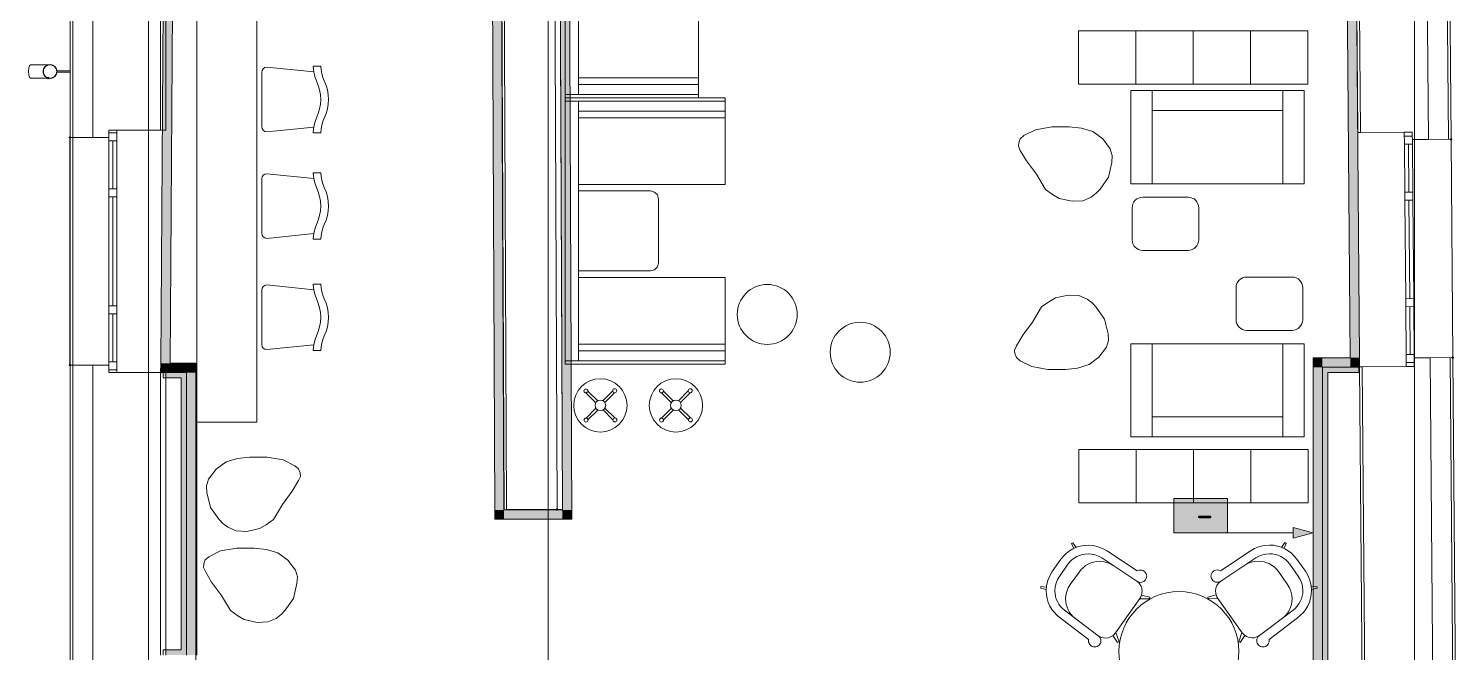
# Model space of a CAD drawing. Header units: millimetres. Extents: x 0 to 1189, y 0 to 841.
# Drawn here: x 753.2 to 860.2, y 524.3 to 571.2 of the extents above; entities that cross this region are included whole.
import ezdxf

# ---------------------------------------------------------------- set-up
doc = ezdxf.new("R2010")
doc.units = ezdxf.units.MM

msp = doc.modelspace()

# ---------------------------------------------------------------- hatches: boundary and pattern name
at = {"true_color": 0xfe847a}
h = msp.add_hatch(color=11, dxfattribs=at)
h.dxf.hatch_style = 2
h.paths.add_polyline_path([(787.651203, 652.666768), (788.351204, 652.661768), (788.863205, 535.050588), (788.163204, 535.050588)])
h = msp.add_hatch(color=11, dxfattribs=at)
h.dxf.hatch_style = 2
h.paths.add_polyline_path([(793.936213, 535.050588), (793.236212, 535.050588), (792.751211, 652.634768), (793.451212, 652.629768)])
at = {"true_color": 0xf1d696}
h = msp.add_hatch(color=41, dxfattribs=at)
h.dxf.hatch_style = 2
h.paths.add_polyline_path([(852.566303, 605.132695), (853.041303, 546.479606), (852.341302, 546.476606), (851.866301, 605.126695)])
h = msp.add_hatch(color=41, dxfattribs=at)
h.dxf.hatch_style = 2
h.paths.add_polyline_path([(763.801167, 546.061605), (763.101166, 546.061605), (763.491166, 603.161692), (764.191168, 603.161692)])
h = msp.add_hatch(color=7)
h.dxf.hatch_style = 2
h.paths.add_polyline_path([(754.666153, 567.378638), (754.729716, 567.405075), (754.756153, 567.468638), (754.729716, 567.5322), (754.666153, 567.558638), (754.653153, 567.558638), (754.58959, 567.5322), (754.563153, 567.468638), (754.58959, 567.405075), (754.653153, 567.378638)])
h = msp.add_hatch(color=7)
h.dxf.hatch_style = 2
h.paths.add_polyline_path([(756.286155, 563.101631), (756.222593, 563.075193), (756.196155, 563.011631), (756.222593, 562.948068), (756.286155, 562.921631), (756.296155, 562.921631), (756.359718, 562.948068), (756.386156, 563.011631), (756.359718, 563.075193), (756.296155, 563.101631)])
h = msp.add_hatch(color=7)
h.dxf.hatch_style = 2
h.paths.add_polyline_path([(859.907314, 562.965631), (859.843751, 562.939193), (859.817314, 562.875631), (859.843751, 562.812068), (859.907314, 562.785631), (859.917314, 562.785631), (859.980876, 562.812068), (860.007314, 562.875631), (859.980876, 562.939193), (859.917314, 562.965631)])
h = msp.add_hatch(color=7)
h.dxf.hatch_style = 2
h.paths.add_polyline_path([(756.296155, 545.831605), (756.359718, 545.858042), (756.386156, 545.921605), (756.359718, 545.985167), (756.296155, 546.011605), (756.286155, 546.011605), (756.222593, 545.985167), (756.196155, 545.921605), (756.222593, 545.858042), (756.286155, 545.831605)])
h = msp.add_hatch(color=41, dxfattribs=at)
h.dxf.hatch_style = 2
h.paths.add_polyline_path([(763.096166, 545.361604), (763.101166, 546.061605), (763.801167, 546.061605)])
h = msp.add_hatch(color=41, dxfattribs=at)
h.dxf.hatch_style = 2
h.paths.add_polyline_path([(763.801167, 546.061605), (763.796167, 545.361604), (763.096166, 545.361604)])
h = msp.add_hatch(color=41, dxfattribs=at)
h.dxf.hatch_style = 2
h.paths.add_polyline_path([(765.032169, 546.061605), (765.032169, 545.361604), (763.796167, 545.361604), (763.801167, 546.061605)])
h = msp.add_hatch(color=41, dxfattribs=at)
h.dxf.hatch_style = 2
h.paths.add_polyline_path([(765.032169, 545.361604), (765.73217, 546.061605), (765.73217, 545.361604)])
h = msp.add_hatch(color=41, dxfattribs=at)
h.dxf.hatch_style = 2
h.paths.add_polyline_path([(765.032169, 546.061605), (765.73217, 546.061605), (765.032169, 545.361604)])
h = msp.add_hatch(color=41, dxfattribs=at)
h.dxf.hatch_style = 2
h.paths.add_polyline_path([(849.556298, 546.462606), (850.256299, 546.465606), (850.256299, 545.765605)])
h = msp.add_hatch(color=41, dxfattribs=at)
h.dxf.hatch_style = 2
h.paths.add_polyline_path([(849.556298, 545.762604), (849.556298, 546.462606), (850.256299, 545.765605)])
h = msp.add_hatch(color=41, dxfattribs=at)
h.dxf.hatch_style = 2
h.paths.add_polyline_path([(852.341302, 546.476606), (852.346302, 545.776605), (850.256299, 545.765605), (850.256299, 546.465606)])
h = msp.add_hatch(color=41, dxfattribs=at)
h.dxf.hatch_style = 2
h.paths.add_polyline_path([(853.041303, 546.479606), (853.046303, 545.779605), (852.341302, 546.476606)])
h = msp.add_hatch(color=41, dxfattribs=at)
h.dxf.hatch_style = 2
h.paths.add_polyline_path([(853.046303, 545.779605), (852.346302, 545.776605), (852.341302, 546.476606)])
h = msp.add_hatch(color=7)
h.dxf.hatch_style = 2
h.paths.add_polyline_path([(860.049314, 546.386605), (860.112877, 546.413043), (860.139314, 546.476606), (860.112877, 546.540168), (860.049314, 546.566606), (860.039314, 546.566606), (859.975751, 546.540168), (859.949314, 546.476606), (859.975751, 546.413043), (860.039314, 546.386605)])
h = msp.add_hatch(color=7)
h.dxf.hatch_style = 2
h.paths.add_polyline_path([(763.096166, 545.451604), (763.032603, 545.425166), (763.006166, 545.361604), (763.032603, 545.298041), (763.096166, 545.271604), (763.159728, 545.298041), (763.186166, 545.361604), (763.159728, 545.425166)])
h = msp.add_hatch(color=7)
h.dxf.hatch_style = 2
h.paths.add_polyline_path([(763.496166, 544.961603), (763.496166, 545.071603), (763.296166, 545.071603), (763.296166, 545.361604), (765.032169, 545.361604), (765.032169, 544.961603)])
h = msp.add_hatch(color=7)
h.dxf.hatch_style = 2
h.paths.add_polyline_path([(764.632168, 544.961603), (765.024169, 544.961603), (765.032169, 524.543572), (764.632168, 524.543572)])
h = msp.add_hatch(color=41, dxfattribs=at)
h.dxf.hatch_style = 2
h.paths.add_polyline_path([(765.73217, 524.143571), (765.032169, 524.143571), (765.032169, 545.361604), (765.73217, 545.361604)])
h = msp.add_hatch(color=41, dxfattribs=at)
h.dxf.hatch_style = 2
h.paths.add_polyline_path([(849.556298, 545.762604), (850.256299, 545.765605), (850.256299, 522.216569), (849.556298, 522.217569)])
h = msp.add_hatch(color=7)
h.dxf.hatch_style = 2
h.paths.add_polyline_path([(850.256299, 522.216569), (850.256299, 545.765605), (850.6563, 545.765605), (850.6563, 522.216569)])
h = msp.add_hatch(color=7)
h.dxf.hatch_style = 2
h.paths.add_polyline_path([(850.6563, 545.765605), (853.001303, 545.765605), (853.001303, 545.365604), (850.6563, 545.365604)])
at = {"true_color": 0xffffff}
h = msp.add_hatch(color=7, dxfattribs=at)
h.dxf.hatch_style = 2
h.paths.add_polyline_path([(839.103282, 535.915589), (843.143288, 535.915589), (843.143288, 533.327585), (839.103282, 533.327585)])
at = {"true_color": 0x0077b0}
h = msp.add_hatch(color=144, dxfattribs=at)
h.paths.add_polyline_path([(840.31539, 534.51923), (840.31539, 535.32621), (840.2859, 535.482893), (840.196879, 535.613944), (840.068239, 535.700347), (839.911901, 535.729699), (839.755425, 535.700347), (839.624166, 535.613944), (839.53673, 535.482893), (839.508411, 535.32621), (839.508411, 534.51923), (839.53673, 534.362892), (839.624166, 534.234252), (839.755425, 534.145231), (839.911901, 534.115741), (840.068239, 534.145231), (840.196879, 534.234252), (840.2859, 534.362892)])
h.paths.add_polyline_path([(840.516033, 534.51923), (840.504879, 534.398575), (840.471453, 534.286549), (840.415806, 534.183515), (840.33799, 534.089834), (840.246221, 534.012534), (840.144169, 533.958024), (840.032505, 533.925735), (839.911901, 533.915099), (839.790168, 533.925735), (839.678461, 533.958024), (839.576262, 534.012534), (839.483055, 534.089834), (839.405325, 534.183515), (839.349868, 534.286549), (839.316631, 534.398575), (839.305564, 534.51923), (839.305564, 535.32621), (839.316631, 535.447942), (839.349868, 535.559649), (839.405325, 535.661848), (839.483055, 535.755055), (839.576262, 535.832871), (839.678461, 535.888518), (839.790168, 535.921944), (839.911901, 535.933098), (840.032557, 535.921987), (840.144583, 535.888863), (840.247617, 535.834034), (840.341298, 535.757811), (840.417202, 535.664173), (840.471867, 535.561027), (840.504931, 535.448373), (840.516033, 535.32621)])
h = msp.add_hatch(color=144, dxfattribs=at)
h.dxf.hatch_style = 2
h.paths.add_polyline_path([(842.73851, 535.588588), (842.507, 535.357078), (842.436444, 535.32621), (842.360308, 535.351497), (842.335021, 535.427633), (842.363133, 535.498189), (842.758354, 535.89341), (842.799144, 535.922762), (842.839934, 535.933098), (842.91607, 535.907535), (842.941357, 535.831123), (842.941357, 534.013766), (842.91607, 533.939007), (842.839934, 533.915099), (842.763797, 533.939007), (842.73851, 534.013766)])
at = {"true_color": 0xfe847a}
h = msp.add_hatch(color=11, dxfattribs=at)
h.dxf.hatch_style = 2
h.paths.add_polyline_path([(788.863205, 535.050588), (788.166204, 534.350587), (788.163204, 535.050588)])
at = {"true_color": 0xf1d696}
h = msp.add_hatch(color=41, dxfattribs=at)
h.dxf.hatch_style = 2
h.paths.add_polyline_path([(788.863205, 535.050588), (788.866205, 534.350587), (788.166204, 534.350587)])
h = msp.add_hatch(color=41, dxfattribs=at)
h.dxf.hatch_style = 2
h.paths.add_polyline_path([(788.866205, 534.350587), (788.863205, 535.050588), (793.236212, 535.050588), (793.239212, 534.350587)])
h = msp.add_hatch(color=7)
h.dxf.hatch_style = 2
h.paths.add_polyline_path([(792.926211, 535.091588), (792.899774, 535.155151), (792.836211, 535.181588), (792.772649, 535.155151), (792.746211, 535.091588), (792.746211, 535.077588), (792.772649, 535.014026), (792.836211, 534.987588), (792.899774, 535.014026), (792.926211, 535.077588)])
h = msp.add_hatch(color=41, dxfattribs=at)
h.dxf.hatch_style = 2
h.paths.add_polyline_path([(793.236212, 535.050588), (793.939213, 534.350587), (793.239212, 534.350587)])
at = {"true_color": 0xfe847a}
h = msp.add_hatch(color=11, dxfattribs=at)
h.dxf.hatch_style = 2
h.paths.add_polyline_path([(793.936213, 535.050588), (793.939213, 534.350587), (793.236212, 535.050588)])
at = {"true_color": 0x0077b0}
h = msp.add_hatch(color=144, dxfattribs=at)
h.dxf.hatch_style = 2
h.paths.add_polyline_path([(841.828931, 534.417256), (841.021951, 534.417256), (840.945815, 534.442818), (840.920528, 534.51923), (840.945815, 534.595367), (841.021951, 534.620654), (841.828931, 534.620654), (841.905067, 534.595367), (841.930354, 534.51923), (841.905067, 534.442818)])
h = msp.add_hatch(color=144, dxfattribs=at)
h.dxf.hatch_style = 2
h.paths.add_polyline_path([(849.556298, 533.327585), (848.063296, 532.927585), (848.063296, 533.727586)])
h = msp.add_hatch(color=7)
h.dxf.hatch_style = 2
h.paths.add_polyline_path([(763.496166, 524.143571), (763.496166, 524.543572), (765.032169, 524.543572), (765.032169, 524.143571)])

# ---------------------------------------------------------------- linework, layer by layer
at = {"color": 7, "lineweight": 0}
for points in [[(792.17321, 251.095154), (792.17321, 721.485873)], [(857.17331, 251.095154), (857.17331, 721.485873)], [(762.173164, 251.095154), (762.173164, 714.821863)], [(765.80517, 524.143571), (765.80517, 653.513769)], [(788.863205, 535.050588), (788.348204, 653.361769)], [(787.651203, 652.666768), (788.163204, 535.050588)], [(792.751211, 652.634768), (793.236212, 535.050588)], [(793.939213, 534.350587), (793.451212, 652.629768)], [(788.502205, 616.055712), (788.836205, 535.050588)], [(788.701205, 616.116712), (789.036205, 535.075588)], [(792.836211, 535.091588), (792.501211, 616.132712)], [(793.236212, 535.078588), (792.902211, 616.074712)], [(851.866301, 605.126695), (852.341302, 546.476606)], [(853.041303, 546.479606), (852.561303, 605.832696)], [(763.491166, 603.161692), (763.101166, 546.061605)], [(763.801167, 546.061605), (764.191168, 603.161692)], [(852.706303, 587.888669), (852.904303, 563.378631)], [(852.906303, 587.889669), (853.104303, 563.380631)], [(858.003311, 588.230669), (858.208311, 562.871631)], [(859.708313, 562.883631), (859.503313, 588.243669)], [(859.908314, 562.885631), (859.703313, 588.244669)], [(756.296155, 586.261666), (756.296155, 563.011631)], [(756.496156, 563.011631), (756.496156, 586.261666)], [(756.496156, 586.261666), (756.496156, 563.011631)], [(757.996158, 586.261666), (757.996158, 563.011631)], [(763.096166, 563.561632), (763.096166, 585.661665)], [(763.496166, 563.561632), (763.496166, 585.661665)], [(753.184208, 567.968618), (753.187381, 568.069345), (753.196473, 568.163181), (753.210838, 568.24811), (753.229833, 568.322118), (753.252811, 568.383189), (753.27913, 568.429306), (753.308143, 568.458454), (753.339208, 568.468619)], [(753.759152, 568.468639), (753.334151, 568.468639)], [(753.759152, 568.468639), (753.816152, 568.468639)], [(753.816152, 568.468639), (753.872152, 568.468639)], [(753.872152, 568.468639), (753.927152, 568.468639)], [(753.927152, 568.468639), (753.981152, 568.468639)], [(753.981152, 568.468639), (754.033152, 568.468639)], [(754.033152, 568.468639), (754.085152, 568.468639)], [(754.085152, 568.468639), (754.135152, 568.468639)], [(754.135152, 568.468639), (754.185152, 568.468639)], [(754.185152, 568.468639), (754.232152, 568.468639)], [(754.232152, 568.468639), (754.278152, 568.468639)], [(754.276152, 567.968638), (754.286725, 568.073383), (754.317043, 568.170967), (754.36501, 568.259293), (754.428528, 568.336264), (754.505498, 568.399782), (754.593825, 568.447749), (754.691409, 568.478067), (754.796153, 568.488639), (754.900897, 568.478067), (754.998482, 568.447749), (755.086808, 568.399782), (755.163779, 568.336264), (755.227296, 568.259293), (755.275263, 568.170967), (755.305582, 568.073383), (755.316154, 567.968638)], [(754.278152, 568.468639), (754.323152, 568.468639)], [(754.296152, 567.968638), (754.306316, 568.069365), (754.335465, 568.163201), (754.381582, 568.248131), (754.442653, 568.322139), (754.516661, 568.383209), (754.60159, 568.429327), (754.695426, 568.458475), (754.796153, 568.468639), (754.89688, 568.458475), (754.990716, 568.429327), (755.075646, 568.383209), (755.149654, 568.322139), (755.210724, 568.248131), (755.256841, 568.163201), (755.28599, 568.069365), (755.296154, 567.968638)], [(754.323152, 568.468639), (754.366153, 568.468639)], [(754.366153, 568.468639), (754.407153, 568.468639)], [(754.407153, 568.468639), (754.446153, 568.468639)], [(754.446153, 568.468639), (754.484153, 568.468639)], [(754.484153, 568.468639), (754.520153, 568.468639)], [(754.520153, 568.468639), (754.553153, 568.468639)], [(754.553153, 568.468639), (754.585153, 568.468639)], [(754.585153, 568.468639), (754.615153, 568.468639)], [(754.615153, 568.468639), (754.642153, 568.468639)], [(754.642153, 568.468639), (754.666153, 568.468639)], [(753.339208, 567.468617), (753.308143, 567.478781), (753.27913, 567.50793), (753.252811, 567.554047), (753.229833, 567.615117), (753.210838, 567.689125), (753.196473, 567.774055), (753.187381, 567.867891), (753.184208, 567.968618)], [(753.334151, 567.468638), (753.759152, 567.468638)], [(753.783152, 567.468638), (753.759152, 567.468638)], [(753.839152, 567.468638), (753.783152, 567.468638)], [(753.895152, 567.468638), (753.839152, 567.468638)], [(753.949152, 567.468638), (753.895152, 567.468638)], [(754.003152, 567.468638), (753.949152, 567.468638)], [(754.055152, 567.468638), (754.003152, 567.468638)], [(754.106152, 567.468638), (754.055152, 567.468638)], [(754.156152, 567.468638), (754.106152, 567.468638)], [(754.205152, 567.468638), (754.156152, 567.468638)], [(754.251152, 567.468638), (754.205152, 567.468638)], [(754.297152, 567.468638), (754.251152, 567.468638)], [(755.316154, 567.968638), (755.305582, 567.863894), (755.275263, 567.76631), (755.227296, 567.677984), (755.163779, 567.601013), (755.086808, 567.537495), (754.998482, 567.489528), (754.900897, 567.45921), (754.796153, 567.448638), (754.691409, 567.45921), (754.593825, 567.489528), (754.505498, 567.537495), (754.428528, 567.601013), (754.36501, 567.677984), (754.317043, 567.76631), (754.286725, 567.863894), (754.276152, 567.968638)], [(755.296154, 567.968638), (755.28599, 567.867912), (755.256841, 567.774076), (755.210724, 567.689146), (755.149654, 567.615138), (755.075646, 567.554067), (754.990716, 567.50795), (754.89688, 567.478802), (754.796153, 567.468638), (754.695426, 567.478802), (754.60159, 567.50795), (754.516661, 567.554067), (754.442653, 567.615138), (754.381582, 567.689146), (754.335465, 567.774076), (754.306316, 567.867912), (754.296152, 567.968638)], [(754.341152, 567.468638), (754.297152, 567.468638)], [(754.383153, 567.468638), (754.341152, 567.468638)], [(754.423153, 567.468638), (754.383153, 567.468638)], [(754.462153, 567.468638), (754.423153, 567.468638)], [(754.499153, 567.468638), (754.462153, 567.468638)], [(754.534153, 567.468638), (754.499153, 567.468638)], [(754.567153, 567.468638), (754.534153, 567.468638)], [(754.598153, 567.468638), (754.567153, 567.468638)], [(754.626153, 567.468638), (754.598153, 567.468638)], [(754.653153, 567.468638), (754.626153, 567.468638)], [(756.296155, 568.018638), (755.304154, 568.018638)], [(755.304154, 567.918638), (756.296155, 567.918638)], [(759.796161, 563.561632), (759.19616, 563.561632)], [(759.19616, 563.561632), (759.19616, 562.76163)], [(759.19616, 563.561632), (759.19616, 562.76163)], [(759.796161, 563.561632), (759.19616, 563.561632)], [(759.796161, 563.361631), (759.19616, 563.361631)], [(759.796161, 563.561632), (763.096166, 563.561632)], [(759.796161, 562.76163), (759.796161, 563.561632)], [(759.796161, 562.76163), (759.796161, 563.561632)], [(763.096166, 563.561632), (763.496166, 563.561632)], [(852.904303, 563.378631), (853.104303, 563.380631)], [(853.104303, 563.380631), (856.404308, 563.407631)], [(856.404308, 563.407631), (857.004309, 563.412631)], [(857.004309, 563.412631), (856.404308, 563.407631)], [(856.411308, 562.50763), (856.404308, 563.407631)], [(856.404308, 563.407631), (856.411308, 562.50763)], [(857.004309, 563.412631), (857.011309, 562.51263)], [(857.011309, 562.51263), (857.004309, 563.412631)], [(756.286155, 545.921605), (756.286155, 563.011631)], [(756.296155, 563.011631), (756.496156, 563.011631)], [(756.296155, 545.911605), (756.296155, 563.011631)], [(756.296155, 563.011631), (756.296155, 545.921605)], [(756.496156, 563.011631), (756.496156, 545.911605)], [(756.496156, 563.011631), (757.996158, 563.011631)], [(756.496156, 545.911605), (756.496156, 563.011631)], [(757.996158, 563.011631), (759.19616, 563.011631)], [(759.19616, 562.76163), (759.796161, 562.76163)], [(759.19616, 559.161625), (759.19616, 562.76163)], [(759.49616, 559.161625), (759.49616, 562.76163)], [(759.796161, 562.76163), (759.796161, 559.161625)], [(856.406308, 563.107631), (857.006309, 563.112631)], [(857.011309, 562.51263), (856.411308, 562.50763)], [(856.440308, 558.907625), (856.411308, 562.50763)], [(856.711309, 562.50963), (856.740309, 558.909625)], [(857.008309, 562.862631), (858.208311, 562.871631)], [(857.011309, 562.51263), (857.040309, 558.912625)], [(858.208311, 562.871631), (859.908314, 562.885631)], [(860.039314, 546.484606), (859.907314, 562.875631)], [(859.908314, 562.885631), (860.041314, 546.486606)], [(859.917314, 562.875631), (860.049314, 546.476606)], [(759.19616, 559.161625), (759.796161, 559.161625)], [(759.19616, 558.561624), (759.19616, 559.161625)], [(759.19616, 559.161625), (759.19616, 558.561624)], [(759.796161, 559.161625), (759.796161, 558.561624)], [(759.796161, 558.561624), (759.796161, 559.161625)], [(856.440308, 558.907625), (857.040309, 558.912625)], [(856.445308, 558.307624), (856.440308, 558.907625)], [(856.440308, 558.907625), (856.445308, 558.307624)], [(857.040309, 558.912625), (857.045309, 558.312624)], [(857.045309, 558.312624), (857.040309, 558.912625)], [(759.796161, 558.561624), (759.19616, 558.561624)], [(759.19616, 550.361612), (759.19616, 558.561624)], [(759.49616, 550.361612), (759.49616, 558.561624)], [(759.796161, 558.561624), (759.796161, 550.361612)], [(857.045309, 558.312624), (856.445308, 558.307624)], [(856.505309, 550.907612), (856.445308, 558.307624)], [(856.745309, 558.309624), (856.805309, 550.910612)], [(857.045309, 558.312624), (857.105309, 550.912612)], [(759.19616, 550.361612), (759.796161, 550.361612)], [(759.19616, 549.761611), (759.19616, 550.361612)], [(759.19616, 550.361612), (759.19616, 549.761611)], [(759.796161, 550.361612), (759.796161, 549.761611)], [(759.796161, 549.761611), (759.796161, 550.361612)], [(856.505309, 550.907612), (857.105309, 550.912612)], [(856.510309, 550.307611), (856.505309, 550.907612)], [(856.505309, 550.907612), (856.510309, 550.307611)], [(857.110309, 550.312611), (856.510309, 550.307611)], [(856.539309, 546.707606), (856.510309, 550.307611)], [(856.810309, 550.310611), (856.839309, 546.710606)], [(857.105309, 550.912612), (857.110309, 550.312611)], [(857.110309, 550.312611), (857.105309, 550.912612)], [(857.110309, 550.312611), (857.13931, 546.712606)], [(759.796161, 549.761611), (759.19616, 549.761611)], [(759.19616, 546.161605), (759.19616, 549.761611)], [(759.49616, 546.161605), (759.49616, 549.761611)], [(759.796161, 549.761611), (759.796161, 546.161605)], [(759.19616, 546.161605), (759.796161, 546.161605)], [(759.19616, 545.361604), (759.19616, 546.161605)], [(759.19616, 546.161605), (759.19616, 545.361604)], [(759.796161, 546.161605), (759.796161, 545.361604)], [(759.796161, 545.361604), (759.796161, 546.161605)], [(763.096166, 545.361604), (763.101166, 546.061605)], [(765.73217, 546.061605), (763.801167, 546.061605)], [(765.73217, 546.061605), (765.73217, 545.361604)], [(849.556298, 546.462606), (850.256299, 546.465606)], [(849.556298, 546.462606), (849.556298, 522.217569)], [(852.341302, 546.476606), (850.256299, 546.465606)], [(853.046303, 545.779605), (853.041303, 546.479606)], [(857.13931, 546.712606), (856.539309, 546.707606)], [(856.539309, 546.707606), (856.546309, 545.807605)], [(856.539309, 546.707606), (856.546309, 545.807605)], [(856.544309, 546.107605), (857.14431, 546.112605)], [(857.14631, 545.812605), (857.13931, 546.712606)], [(857.14631, 545.812605), (857.13931, 546.712606)], [(858.341311, 546.472606), (857.14131, 546.462606)], [(860.041314, 546.486606), (858.341311, 546.472606)], [(858.341311, 546.472606), (858.540312, 521.863568)], [(860.040314, 521.875568), (859.841314, 546.484606)], [(860.240314, 521.876568), (860.041314, 546.486606)], [(756.296155, 545.911605), (756.296155, 523.693571)], [(756.496156, 545.911605), (756.296155, 545.911605)], [(756.496156, 523.693571), (756.496156, 545.911605)], [(756.496156, 545.911605), (756.496156, 523.693571)], [(757.996158, 545.911605), (756.496156, 545.911605)], [(757.996158, 523.693571), (757.996158, 545.911605)], [(759.19616, 545.911605), (757.996158, 545.911605)], [(759.796161, 545.561604), (759.19616, 545.561604)], [(759.796161, 545.361604), (759.19616, 545.361604)], [(759.19616, 545.361604), (759.796161, 545.361604)], [(763.096166, 545.361604), (759.796161, 545.361604)], [(763.096166, 545.361604), (763.096166, 524.143571)], [(765.032169, 545.361604), (763.096166, 545.361604)], [(763.096166, 545.361604), (765.032169, 545.361604)], [(763.296166, 545.361604), (763.296166, 544.961603)], [(763.296166, 544.961603), (764.632168, 544.961603)], [(763.496166, 524.143571), (763.496166, 545.361604)], [(764.632168, 544.961603), (764.632168, 524.543572)], [(765.032169, 524.143571), (765.032169, 545.361604)], [(765.032169, 545.361604), (765.032169, 524.143571)], [(765.73217, 523.44357), (765.73217, 545.361604)], [(850.256299, 545.765605), (853.046303, 545.779605)], [(850.256299, 545.765605), (850.256299, 522.216569)], [(853.001303, 545.765605), (850.256299, 545.765605)], [(850.256299, 522.216569), (850.256299, 545.765605)], [(850.6563, 522.616569), (850.6563, 545.365604)], [(850.6563, 545.365604), (853.001303, 545.365604)], [(853.001303, 545.365604), (853.001303, 545.765605)], [(853.246304, 545.781605), (853.046303, 545.779605)], [(853.046303, 545.779605), (853.237304, 522.220569)], [(856.546309, 545.807605), (853.246304, 545.781605)], [(853.246304, 545.781605), (853.437304, 522.221569)], [(856.546309, 545.807605), (857.14631, 545.812605)], [(856.546309, 545.807605), (857.14631, 545.812605)], [(788.166204, 534.350587), (788.163204, 535.050588)], [(788.166204, 534.350587), (793.239212, 534.350587)], [(788.836205, 535.050588), (789.036205, 535.051588)], [(793.236212, 535.050588), (788.863205, 535.050588)], [(789.036205, 535.075588), (792.836211, 535.091588)], [(789.036205, 535.051588), (789.036205, 535.075588)], [(792.836211, 535.077588), (793.236212, 535.078588)], [(793.939213, 534.350587), (793.239212, 534.350587)], [(764.632168, 524.543572), (763.296166, 524.543572)], [(763.296166, 524.543572), (763.296166, 524.143571)]]:
    msp.add_lwpolyline(points, dxfattribs=at)
at = {"color": 253, "lineweight": 0, "true_color": 0x999999}
for points in [[(770.305177, 541.643598), (770.305177, 606.643698)], [(793.441212, 580.744658), (793.441212, 566.244636)], [(794.441214, 566.244636), (794.441214, 580.744658)], [(794.441214, 566.244636), (794.441214, 572.494645)], [(803.441227, 572.494645), (803.441227, 566.244636)], [(831.954271, 567.018637), (831.954271, 571.018643)], [(831.954271, 571.018643), (840.554284, 571.018643)], [(836.254278, 567.018637), (836.254278, 571.018643)], [(840.554284, 571.018643), (840.554284, 567.018637)], [(840.554284, 567.018637), (840.554284, 571.018643)], [(840.554284, 571.018643), (849.154297, 571.018643)], [(844.854291, 567.018637), (844.854291, 571.018643)], [(849.154297, 571.018643), (849.154297, 567.018637)], [(770.675177, 567.896638), (770.706396, 568.050482), (770.791428, 568.176389), (770.917334, 568.26142), (771.071178, 568.292639)], [(770.675177, 563.835632), (770.675177, 567.896638)], [(774.584183, 567.936638), (771.071178, 568.292639)], [(774.781184, 567.258637), (774.683746, 567.525935), (774.610683, 567.800263), (774.562371, 568.080029), (774.539183, 568.363639)], [(774.539183, 568.363639), (775.117184, 568.363639)], [(775.367185, 567.258637), (775.262841, 567.525138), (775.184184, 567.799888), (775.131778, 568.081014), (775.106184, 568.366639)], [(803.441227, 567.494638), (794.441214, 567.494638)], [(794.441214, 567.494638), (794.441214, 566.244636)], [(803.441227, 566.244636), (803.441227, 567.494638)], [(774.779184, 567.258637), (774.915606, 566.92484), (775.015559, 566.579511), (775.078575, 566.225745), (775.104184, 565.866635)], [(775.368185, 567.257637), (775.505325, 566.924246), (775.60431, 566.578761), (775.664482, 566.224464), (775.685185, 565.864635)], [(794.441214, 566.244636), (794.441214, 566.994637)], [(794.441214, 566.994637), (803.441227, 566.994637)], [(803.441227, 566.994637), (803.441227, 566.244636)], [(840.554284, 567.018637), (831.954271, 567.018637)], [(835.881277, 566.530636), (848.881297, 566.530636)], [(835.881277, 559.530626), (835.881277, 566.530636)], [(837.481279, 559.530626), (837.481279, 566.530636)], [(849.154297, 567.018637), (840.554284, 567.018637)], [(847.281294, 559.530626), (847.281294, 566.530636)], [(848.881297, 566.530636), (848.881297, 559.530626)], [(775.104184, 565.866635), (775.083481, 565.506994), (775.023309, 565.153259), (774.924325, 564.808712), (774.787184, 564.476633)], [(775.685185, 565.864635), (775.664482, 565.505557), (775.60431, 565.152009), (775.505325, 564.807274), (775.368185, 564.474633)], [(803.441227, 566.244636), (793.441212, 566.244636)], [(793.441212, 566.244636), (793.441212, 565.994635)], [(793.441212, 566.244636), (794.441214, 566.244636)], [(805.441231, 565.994635), (793.441212, 565.994635)], [(793.441212, 565.994635), (793.441212, 565.744635)], [(793.441212, 565.994635), (803.441227, 565.994635)], [(793.441212, 565.744635), (805.441231, 565.744635)], [(794.441214, 565.744635), (793.441212, 565.744635)], [(793.441212, 565.744635), (793.441212, 546.244605)], [(803.441227, 566.244636), (794.441214, 566.244636)], [(794.441214, 566.244636), (803.441227, 566.244636)], [(803.441227, 566.244636), (794.441214, 566.244636)], [(794.441214, 546.244605), (794.441214, 565.744635)], [(794.441214, 564.494633), (794.441214, 565.744635)], [(794.441214, 565.744635), (805.441231, 565.744635)], [(805.441231, 565.744635), (794.441214, 565.744635)], [(794.441214, 565.744635), (794.441214, 564.994634)], [(803.441227, 565.994635), (803.441227, 566.244636)], [(805.441231, 565.744635), (805.441231, 565.994635)], [(805.441231, 565.744635), (805.441231, 564.494633)], [(805.441231, 564.994634), (805.441231, 565.744635)], [(774.544183, 563.370631), (774.567386, 563.654397), (774.615808, 563.934507), (774.689168, 564.20918), (774.787184, 564.476633)], [(775.125184, 563.370631), (775.146872, 563.655116), (775.195184, 563.935757), (775.269747, 564.210586), (775.370185, 564.477633)], [(794.441214, 564.994634), (805.441231, 564.994634)], [(794.441214, 559.494625), (794.441214, 564.494633)], [(794.441214, 564.494633), (805.441231, 564.494633)], [(805.441231, 564.494633), (794.441214, 564.494633)], [(805.441231, 564.494633), (805.441231, 559.494625)], [(837.481279, 565.030634), (847.281294, 565.030634)], [(771.071178, 563.439632), (770.917334, 563.47085), (770.791428, 563.555882), (770.706396, 563.681788), (770.675177, 563.835632)], [(774.584183, 563.795632), (771.071178, 563.439632)], [(775.120184, 563.370631), (774.544183, 563.370631)], [(827.862265, 563.160631), (827.592264, 562.919631)], [(828.733266, 563.598632), (827.862265, 563.160631)], [(829.951268, 563.810632), (828.733266, 563.598632)], [(831.25927, 563.813632), (829.951268, 563.810632)], [(832.177271, 563.709632), (831.25927, 563.813632)], [(833.034273, 563.455632), (832.177271, 563.709632)], [(833.772274, 562.899631), (833.034273, 563.455632)], [(827.472264, 562.61863), (827.457264, 562.36363)], [(827.457264, 562.36363), (827.593264, 562.047629)], [(827.592264, 562.919631), (827.472264, 562.61863)], [(827.593264, 562.047629), (828.061265, 561.251628)], [(834.345275, 562.14863), (833.772274, 562.899631)], [(834.496275, 561.652629), (834.345275, 562.14863)], [(828.061265, 561.251628), (828.799266, 560.259627)], [(834.198274, 560.028626), (834.467275, 561.141628)], [(834.467275, 561.141628), (834.496275, 561.652629)], [(770.675177, 559.896626), (770.706396, 560.05047), (770.791428, 560.176377), (770.917334, 560.261408), (771.071178, 560.292627)], [(774.584183, 559.936626), (771.071178, 560.292627)], [(774.781184, 559.258625), (774.683746, 559.525922), (774.610683, 559.800251), (774.562371, 560.080017), (774.539183, 560.363627)], [(774.539183, 560.363627), (775.117184, 560.363627)], [(775.367185, 559.258625), (775.262841, 559.525126), (775.184184, 559.799876), (775.131778, 560.081001), (775.106184, 560.366627)], [(828.799266, 560.259627), (829.478267, 559.118625)], [(833.583274, 559.140625), (834.198274, 560.028626)], [(770.675177, 555.83562), (770.675177, 559.896626)], [(774.779184, 559.258625), (774.915606, 558.924828), (775.015559, 558.579499), (775.078575, 558.225733), (775.104184, 557.866623)], [(775.368185, 559.257625), (775.505325, 558.924234), (775.60431, 558.578749), (775.664482, 558.224452), (775.685185, 557.864623)], [(805.441231, 559.494625), (794.441214, 559.494625)], [(794.441214, 552.994616), (794.441214, 558.994625)], [(794.441214, 558.994625), (799.841222, 558.994625)], [(799.841222, 558.994625), (800.141222, 558.914625)], [(800.141222, 558.914625), (800.361223, 558.694624)], [(829.478267, 559.118625), (830.020268, 558.728624)], [(833.283273, 558.823624), (833.583274, 559.140625)], [(848.881297, 559.530626), (835.881277, 559.530626)], [(775.104184, 557.866623), (775.083481, 557.506982), (775.023309, 557.153247), (774.924325, 556.808699), (774.787184, 556.476621)], [(775.685185, 557.864623), (775.664482, 557.505544), (775.60431, 557.151997), (775.505325, 556.807262), (775.368185, 556.474621)], [(800.361223, 558.694624), (800.441223, 558.394624)], [(800.441223, 558.394624), (800.441223, 553.594616)], [(830.020268, 558.728624), (830.516269, 558.443624)], [(830.516269, 558.443624), (831.47927, 558.234624)], [(831.47927, 558.234624), (832.276272, 558.265624)], [(832.276272, 558.265624), (832.907272, 558.537624)], [(832.907272, 558.537624), (833.283273, 558.823624)], [(835.981277, 557.730623), (835.997523, 557.891613), (836.044121, 558.04167), (836.117859, 558.177547), (836.215528, 558.295999), (836.333914, 558.393778), (836.469809, 558.46764), (836.620001, 558.514337), (836.781278, 558.530624)], [(836.781278, 558.530624), (840.181284, 558.530624)], [(840.181284, 558.530624), (840.342561, 558.514337), (840.492753, 558.46764), (840.628648, 558.393778), (840.747034, 558.295999), (840.844703, 558.177547), (840.918441, 558.04167), (840.965039, 557.891613), (840.981285, 557.730623)], [(835.981277, 555.330619), (835.981277, 557.730623)], [(840.981285, 557.730623), (840.981285, 555.330619)], [(771.071178, 555.439619), (770.917334, 555.470838), (770.791428, 555.555869), (770.706396, 555.681776), (770.675177, 555.83562)], [(774.584183, 555.79562), (771.071178, 555.439619)], [(774.544183, 555.370619), (774.567386, 555.654385), (774.615808, 555.934495), (774.689168, 556.209167), (774.787184, 556.476621)], [(775.125184, 555.370619), (775.146872, 555.655104), (775.195184, 555.935745), (775.269747, 556.210574), (775.370185, 556.477621)], [(775.120184, 555.370619), (774.544183, 555.370619)], [(836.781278, 554.530618), (836.620001, 554.546864), (836.469809, 554.593462), (836.333914, 554.6672), (836.215528, 554.764868), (836.117859, 554.883255), (836.044121, 555.01915), (835.997523, 555.169342), (835.981277, 555.330619)], [(840.981285, 555.330619), (840.965039, 555.169342), (840.918441, 555.01915), (840.844703, 554.883255), (840.747034, 554.764868), (840.628648, 554.6672), (840.492753, 554.593462), (840.342561, 554.546864), (840.181284, 554.530618)], [(800.441223, 553.594616), (800.361223, 553.294616)], [(840.181284, 554.530618), (836.781278, 554.530618)], [(799.841222, 552.994616), (794.441214, 552.994616)], [(794.441214, 547.494607), (794.441214, 552.494615)], [(794.441214, 552.494615), (805.441231, 552.494615)], [(800.141222, 553.075616), (799.841222, 552.994616)], [(800.361223, 553.294616), (800.141222, 553.075616)], [(805.441231, 552.494615), (805.441231, 547.494607)], [(843.781289, 551.730614), (843.797535, 551.891604), (843.844133, 552.041661), (843.917871, 552.177538), (844.015539, 552.295989), (844.133926, 552.393769), (844.269821, 552.46763), (844.420013, 552.514328), (844.58129, 552.530615)], [(844.58129, 552.530615), (847.981296, 552.530615)], [(847.981296, 552.530615), (848.142573, 552.514328), (848.292765, 552.46763), (848.428659, 552.393769), (848.547046, 552.295989), (848.644715, 552.177538), (848.718453, 552.041661), (848.765051, 551.891604), (848.781297, 551.730614)], [(770.675177, 551.540613), (770.706396, 551.694879), (770.791428, 551.820739), (770.917334, 551.905536), (771.071178, 551.936614)], [(770.675177, 547.480607), (770.675177, 551.540613)], [(774.584183, 551.581613), (771.071178, 551.936614)], [(774.781184, 550.903612), (774.683746, 551.170488), (774.610683, 551.444863), (774.562371, 551.724864), (774.539183, 552.008614)], [(774.539183, 552.008614), (775.117184, 552.008614)], [(775.367185, 550.903612), (775.262841, 551.170097), (775.184184, 551.444738), (775.131778, 551.725567), (775.106184, 552.010614)], [(843.781289, 549.33061), (843.781289, 551.730614)], [(848.781297, 551.730614), (848.781297, 549.33061)], [(774.779184, 550.903612), (774.915606, 550.569799), (775.015559, 550.224361), (775.078575, 549.870298), (775.104184, 549.51061)], [(775.368185, 550.902612), (775.505325, 550.569221), (775.60431, 550.223736), (775.664482, 549.869439), (775.685185, 549.50961)], [(828.511266, 549.15161), (829.189267, 550.293611)], [(829.189267, 550.293611), (829.731268, 550.683612)], [(829.731268, 550.683612), (830.228268, 550.968612)], [(830.228268, 550.968612), (831.19127, 551.176613)], [(831.19127, 551.176613), (831.988271, 551.145613)], [(831.988271, 551.145613), (832.619272, 550.873612)], [(832.619272, 550.873612), (832.994273, 550.587612)], [(832.994273, 550.587612), (833.295273, 550.271611)], [(833.295273, 550.271611), (833.910274, 549.38261)], [(775.104184, 549.51061), (775.083481, 549.151532), (775.023309, 548.797984), (774.924325, 548.453249), (774.787184, 548.120608)], [(775.685185, 549.50961), (775.664482, 549.150532), (775.60431, 548.796984), (775.505325, 548.452249), (775.368185, 548.119608)], [(833.910274, 549.38261), (834.179274, 548.269608)], [(844.58129, 548.530609), (844.420013, 548.546855), (844.269821, 548.593453), (844.133926, 548.667191), (844.015539, 548.764859), (843.917871, 548.883246), (843.844133, 549.019141), (843.797535, 549.169332), (843.781289, 549.33061)], [(848.781297, 549.33061), (848.765051, 549.169332), (848.718453, 549.019141), (848.644715, 548.883246), (848.547046, 548.764859), (848.428659, 548.667191), (848.292765, 548.593453), (848.142573, 548.546855), (847.981296, 548.530609)], [(827.305264, 547.363607), (827.772265, 548.160608)], [(827.772265, 548.160608), (828.511266, 549.15161)], [(834.179274, 548.269608), (834.208274, 547.758608)], [(847.981296, 548.530609), (844.58129, 548.530609)], [(771.071178, 547.084607), (770.917334, 547.115685), (770.791428, 547.200482), (770.706396, 547.326341), (770.675177, 547.480607)], [(774.584183, 547.440607), (771.071178, 547.084607)], [(774.544183, 547.015606), (774.567386, 547.299357), (774.615808, 547.579357), (774.689168, 547.853733), (774.787184, 548.120608)], [(775.125184, 547.015606), (775.146872, 547.300091), (775.195184, 547.580732), (775.269747, 547.855561), (775.370185, 548.122608)], [(805.441231, 547.494607), (794.441214, 547.494607)], [(805.441231, 547.494607), (794.441214, 547.494607)], [(794.441214, 547.494607), (794.441214, 546.244605)], [(805.441231, 546.244605), (805.441231, 547.494607)], [(827.169264, 547.048606), (827.305264, 547.363607)], [(834.057274, 547.262607), (833.484273, 546.511606)], [(834.208274, 547.758608), (834.057274, 547.262607)], [(848.881297, 547.530607), (835.881277, 547.530607)], [(835.881277, 547.530607), (835.881277, 540.530597)], [(837.481279, 547.530607), (837.481279, 540.530597)], [(847.281294, 547.530607), (847.281294, 540.530597)], [(848.881297, 540.530597), (848.881297, 547.530607)], [(775.120184, 547.015606), (774.544183, 547.015606)], [(793.441212, 545.994605), (793.441212, 546.244605)], [(793.441212, 546.244605), (805.441231, 546.244605)], [(793.441212, 546.244605), (794.441214, 546.244605)], [(805.441231, 545.994605), (793.441212, 545.994605)], [(794.441214, 546.244605), (794.441214, 546.994606)], [(794.441214, 546.994606), (805.441231, 546.994606)], [(794.441214, 546.244605), (805.441231, 546.244605)], [(805.441231, 546.244605), (794.441214, 546.244605)], [(805.441231, 546.994606), (805.441231, 546.244605)], [(805.441231, 546.244605), (805.441231, 545.994605)], [(827.184264, 546.792606), (827.169264, 547.048606)], [(827.303264, 546.491606), (827.184264, 546.792606)], [(827.574264, 546.250605), (827.303264, 546.491606)], [(828.445266, 545.813605), (827.574264, 546.250605)], [(833.484273, 546.511606), (832.746272, 545.956605)], [(829.663268, 545.600604), (828.445266, 545.813605)], [(830.97127, 545.598604), (829.663268, 545.600604)], [(831.889271, 545.702604), (830.97127, 545.598604)], [(832.746272, 545.956605), (831.889271, 545.702604)], [(795.147215, 543.976602), (795.884216, 543.240601)], [(797.010218, 543.987602), (796.282217, 543.242601)], [(796.425217, 543.1026), (797.153218, 543.847602)], [(800.815223, 543.976602), (801.552225, 543.240601)], [(802.679226, 543.987602), (801.950225, 543.242601)], [(802.093225, 543.1026), (802.822227, 543.847602)], [(795.742216, 543.0986), (795.006215, 543.835602)], [(801.411224, 543.0986), (800.674223, 543.835602)], [(795.014215, 541.943599), (795.742216, 542.6886)], [(795.885216, 542.5486), (795.157215, 541.803598)], [(796.289217, 542.5516), (797.026218, 541.815598)], [(797.167218, 541.956599), (796.431217, 542.6936)], [(800.683223, 541.943599), (801.411224, 542.6886)], [(801.553225, 542.5486), (800.826223, 541.803598)], [(801.958225, 542.5516), (802.694226, 541.815598)], [(802.836227, 541.956599), (802.099225, 542.6936)], [(837.481279, 542.030599), (847.281294, 542.030599)], [(765.80517, 541.643598), (770.305177, 541.643598)], [(831.978271, 539.575595), (840.578284, 539.575595)], [(831.978271, 535.575589), (831.978271, 539.575595)], [(835.881277, 540.530597), (848.881297, 540.530597)], [(836.278278, 539.575595), (836.278278, 535.575589)], [(840.578284, 539.575595), (840.578284, 535.575589)], [(840.578284, 539.575595), (849.178297, 539.575595)], [(840.578284, 535.575589), (840.578284, 539.575595)], [(844.878291, 539.575595), (844.878291, 535.575589)], [(849.178297, 539.575595), (849.178297, 535.575589)], [(767.261172, 538.105593), (767.999173, 538.660594)], [(767.999173, 538.660594), (768.856175, 538.914594)], [(768.856175, 538.914594), (769.774176, 539.018594)], [(769.774176, 539.018594), (771.082178, 539.016594)], [(771.082178, 539.016594), (772.30018, 538.803594)], [(772.30018, 538.803594), (773.171181, 538.365593)], [(766.688171, 537.354592), (767.261172, 538.105593)], [(773.171181, 538.365593), (773.442182, 538.124593)], [(773.576182, 537.568592), (773.440182, 537.252591)], [(773.442182, 538.124593), (773.562182, 537.823592)], [(773.562182, 537.823592), (773.576182, 537.568592)], [(766.537171, 536.858591), (766.688171, 537.354592)], [(766.566171, 536.34659), (766.537171, 536.858591)], [(772.973181, 536.45659), (772.23418, 535.465589)], [(773.440182, 537.252591), (772.973181, 536.45659)], [(766.835172, 535.233588), (766.566171, 536.34659)], [(772.23418, 535.465589), (771.556179, 534.323587)], [(840.578284, 535.575589), (831.978271, 535.575589)], [(849.178297, 535.575589), (840.578284, 535.575589)], [(767.450172, 534.345587), (766.835172, 535.233588)], [(767.751173, 534.029587), (767.450172, 534.345587)], [(771.556179, 534.323587), (771.014178, 533.933586)], [(768.126174, 533.742586), (767.751173, 534.029587)], [(768.757174, 533.470586), (768.126174, 533.742586)], [(769.554176, 533.439586), (768.757174, 533.470586)], [(770.517177, 533.648586), (769.554176, 533.439586)], [(771.014178, 533.933586), (770.517177, 533.648586)], [(768.807175, 532.181584), (767.589173, 531.968583)], [(770.115177, 532.183584), (768.807175, 532.181584)], [(771.033178, 532.079584), (770.115177, 532.183584)], [(771.890179, 531.825583), (771.033178, 532.079584)], [(830.638269, 531.342582), (830.827736, 531.578354), (831.041754, 531.787443), (831.277499, 531.968382), (831.532145, 532.119709), (831.80287, 532.239957), (832.086849, 532.327662), (832.381258, 532.381359), (832.683272, 532.399584), (833.069148, 532.36974), (833.443773, 532.281584), (833.800399, 532.137177), (834.132274, 531.938583)], [(831.42827, 532.524584), (831.54027, 532.584584)], [(831.604271, 532.155584), (831.42827, 532.524584)], [(831.54027, 532.584584), (831.775271, 532.229584)], [(844.840291, 531.946583), (845.172588, 532.145756), (845.529167, 532.290459), (845.903558, 532.378725), (846.289293, 532.408584), (846.59135, 532.390316), (846.885872, 532.336506), (847.170011, 532.24864), (847.44092, 532.128209), (847.69575, 531.976699), (847.931655, 531.795599), (848.145786, 531.586397), (848.335296, 531.350582)], [(847.433295, 532.593584), (847.198294, 532.237584)], [(847.369295, 532.163584), (847.545295, 532.533584)], [(847.545295, 532.533584), (847.433295, 532.593584)], [(766.448171, 531.290582), (766.328171, 530.989582)], [(766.718171, 531.531583), (766.448171, 531.290582)], [(767.589173, 531.968583), (766.718171, 531.531583)], [(772.62818, 531.270582), (771.890179, 531.825583)], [(773.201181, 530.519581), (772.62818, 531.270582)], [(829.994268, 530.432581), (830.638269, 531.342582)], [(831.16727, 530.965582), (831.307879, 531.140197), (831.466583, 531.295067), (831.641317, 531.4291), (831.830021, 531.541208), (832.030631, 531.6303), (832.241084, 531.695286), (832.459319, 531.735077), (832.683272, 531.748583), (832.952585, 531.729067), (833.214773, 531.671208), (833.465711, 531.576036), (833.701274, 531.444583)], [(832.022271, 530.404581), (832.162592, 530.579527), (832.321147, 530.734644), (832.495827, 530.868855), (832.684522, 530.981082), (832.885124, 531.070246), (833.095523, 531.13527), (833.313609, 531.175074), (833.537273, 531.188582), (833.806602, 531.16891), (834.068899, 531.110707), (834.320134, 531.015191), (834.556275, 530.883582)], [(833.701274, 531.444583), (836.342278, 529.69058)], [(834.132274, 531.938583), (836.370278, 530.466581)], [(844.840291, 531.946583), (842.603287, 530.475581)], [(845.271291, 531.452583), (842.631287, 529.69958)], [(844.41729, 530.892582), (844.653431, 531.023613), (844.904666, 531.118832), (845.166963, 531.176926), (845.436292, 531.196582), (845.659956, 531.183076), (845.878042, 531.143285), (846.088441, 531.078299), (846.289043, 530.989207), (846.477739, 530.877099), (846.652418, 530.743066), (846.810973, 530.588197), (846.951294, 530.413581)], [(845.271291, 531.452583), (845.507432, 531.584192), (845.758667, 531.679708), (846.020964, 531.737911), (846.290293, 531.757583), (846.513957, 531.744075), (846.732044, 531.704271), (846.942442, 531.639247), (847.143044, 531.550083), (847.33174, 531.437856), (847.50642, 531.303645), (847.664975, 531.148527), (847.805295, 530.973582)], [(848.979297, 530.441581), (848.335296, 531.350582)], [(766.328171, 530.989582), (766.313171, 530.733582)], [(766.313171, 530.733582), (766.449171, 530.417581)], [(766.449171, 530.417581), (766.916172, 529.62158)], [(773.352182, 530.02358), (773.201181, 530.519581)], [(773.323181, 529.51158), (773.352182, 530.02358)], [(830.590269, 526.938576), (830.354497, 527.128043), (830.145409, 527.342061), (829.964469, 527.577805), (829.813143, 527.832452), (829.692895, 528.103177), (829.605189, 528.387156), (829.551492, 528.681565), (829.533267, 528.983579), (829.563111, 529.369876), (829.651268, 529.744455), (829.795674, 530.100846), (829.994268, 530.432581)], [(830.913269, 527.508577), (830.749832, 527.649313), (830.605144, 527.80628), (830.480144, 527.977614), (830.375769, 528.161453), (830.292956, 528.355931), (830.232643, 528.559188), (830.195768, 528.769358), (830.183268, 528.984579), (830.205346, 529.270657), (830.270643, 529.548205), (830.377753, 529.81244), (830.525269, 530.058581)], [(830.525269, 530.058581), (831.16727, 530.965582)], [(831.33727, 529.43858), (832.022271, 530.404581)], [(836.370278, 530.466581), (836.485778, 530.516581), (836.610278, 530.533581), (836.703716, 530.524144), (836.790778, 530.497081), (836.869591, 530.454269), (836.938279, 530.397581), (836.994966, 530.328893), (837.037779, 530.250081), (837.064841, 530.163018), (837.074279, 530.069581), (837.064841, 529.975856), (837.037779, 529.888658), (836.994966, 529.809828), (836.938279, 529.741205), (836.869591, 529.684629), (836.790778, 529.641939), (836.703716, 529.614976), (836.610278, 529.60558), (836.469528, 529.627455), (836.342278, 529.69058)], [(842.631287, 529.69958), (842.504037, 529.63558), (842.363287, 529.61358), (842.269562, 529.623017), (842.182365, 529.65008), (842.103535, 529.692892), (842.034911, 529.74958), (841.978335, 529.818268), (841.935646, 529.89708), (841.908683, 529.984143), (841.899286, 530.077581), (841.908683, 530.171348), (841.935646, 530.258659), (841.978335, 530.337649), (842.034911, 530.406456), (842.103535, 530.463216), (842.182365, 530.506066), (842.269562, 530.533142), (842.363287, 530.542581), (842.487412, 530.525581), (842.603287, 530.475581)], [(847.636295, 529.44658), (846.951294, 530.413581)], [(848.448296, 530.066581), (847.805295, 530.973582)], [(848.448296, 530.066581), (848.59539, 529.820455), (848.702547, 529.55633), (848.768078, 529.279079), (848.790297, 528.993579), (848.777797, 528.778317), (848.740922, 528.568047), (848.680609, 528.364668), (848.597796, 528.170078), (848.493421, 527.986175), (848.368421, 527.814858), (848.223733, 527.658026), (848.060296, 527.517577)], [(848.979297, 530.441581), (849.177891, 530.109284), (849.322298, 529.752705), (849.410454, 529.378314), (849.440298, 528.992579), (849.422073, 528.690522), (849.368376, 528.396), (849.280671, 528.111861), (849.160422, 527.840952), (849.009096, 527.586122), (848.828156, 527.350217), (848.619068, 527.136086), (848.383296, 526.946576)], [(766.916172, 529.62158), (767.655173, 528.630578)], [(773.054181, 528.398578), (773.323181, 529.51158)], [(829.140267, 529.295579), (829.120267, 529.169579)], [(829.120267, 529.169579), (829.534267, 529.066579)], [(829.547267, 529.251579), (829.140267, 529.295579)], [(831.725271, 526.888576), (831.561833, 527.029312), (831.417145, 527.186279), (831.292145, 527.357613), (831.18777, 527.541452), (831.104957, 527.73593), (831.044645, 527.939187), (831.00777, 528.149357), (830.99527, 528.364578), (831.017488, 528.650656), (831.08302, 528.928204), (831.190176, 529.192439), (831.33727, 529.43858)], [(836.342278, 529.69058), (836.506731, 529.54122), (836.629653, 529.359704), (836.706638, 529.154376), (836.733278, 528.933579), (836.72231, 528.790329), (836.689778, 528.651578), (836.636247, 528.519578), (836.562278, 528.396578)], [(842.410287, 528.404578), (842.33674, 528.527719), (842.283162, 528.659953), (842.250396, 528.79875), (842.239287, 528.941579), (842.265943, 529.162532), (842.343037, 529.368204), (842.466256, 529.550064), (842.631287, 529.69958)], [(847.636295, 529.44658), (847.783233, 529.200454), (847.890045, 528.936329), (847.955233, 528.659078), (847.977296, 528.373578), (847.964795, 528.158316), (847.92792, 527.948046), (847.867608, 527.744667), (847.784795, 527.550077), (847.68042, 527.366174), (847.55542, 527.194857), (847.410732, 527.038025), (847.247294, 526.897576)], [(849.426298, 529.260579), (849.833298, 529.304579)], [(849.852298, 529.178579), (849.439298, 529.074579)], [(849.833298, 529.304579), (849.852298, 529.178579)], [(767.655173, 528.630578), (768.334174, 527.488577)], [(772.43918, 527.510577), (773.054181, 528.398578)], [(834.738275, 525.820574), (836.562278, 528.396578)], [(836.551278, 528.379578), (837.285279, 528.374578)], [(837.305279, 528.500578), (836.691278, 528.654578)], [(837.285279, 528.374578), (837.305279, 528.500578)], [(841.668286, 528.509578), (842.282287, 528.663578)], [(841.687286, 528.383578), (841.668286, 528.509578)], [(842.422287, 528.388578), (841.687286, 528.383578)], [(844.23529, 525.829574), (842.410287, 528.404578)], [(768.334174, 527.488577), (768.876175, 527.098576)], [(768.876175, 527.098576), (769.372175, 526.813576)], [(769.372175, 526.813576), (770.335177, 526.604575)], [(771.132178, 526.636575), (771.763179, 526.907576)], [(771.763179, 526.907576), (772.13918, 527.194576)], [(772.13918, 527.194576), (772.43918, 527.510577)], [(830.590269, 526.938576), (832.720272, 525.315573)], [(830.913269, 527.508577), (833.443273, 525.599574)], [(848.060296, 527.517577), (845.529292, 525.608574)], [(848.383296, 526.946576), (846.252293, 525.323573)], [(770.335177, 526.604575), (771.132178, 526.636575)], [(834.738275, 525.820574), (834.588759, 525.655543), (834.4069, 525.532324), (834.201228, 525.45523), (833.980274, 525.428573), (833.837446, 525.439683), (833.698649, 525.472448), (833.566414, 525.526027), (833.443273, 525.599574)], [(834.749275, 525.837574), (834.997276, 525.145573)], [(844.22329, 525.845574), (843.975289, 525.154573)], [(845.529292, 525.608574), (845.406729, 525.535027), (845.274791, 525.481449), (845.136104, 525.448683), (844.993291, 525.437573), (844.772337, 525.46423), (844.566665, 525.541324), (844.384806, 525.664543), (844.23529, 525.829574)], [(833.443273, 525.599574), (833.525789, 525.524886), (833.587399, 525.434073), (833.625945, 525.331261), (833.639274, 525.220573), (833.629836, 525.127135), (833.602774, 525.040073), (833.559961, 524.96126), (833.503273, 524.892573), (833.434586, 524.835885), (833.355773, 524.793072), (833.268711, 524.76601), (833.175273, 524.756572), (833.081835, 524.76601), (832.994773, 524.793072), (832.91596, 524.835885), (832.847272, 524.892573), (832.790585, 524.96126), (832.747772, 525.040073), (832.72071, 525.127135), (832.711272, 525.220573), (832.720272, 525.315573)], [(834.885276, 525.085573), (834.536275, 525.613574)], [(834.997276, 525.145573), (834.885276, 525.085573)], [(843.975289, 525.154573), (844.08829, 525.094573)], [(844.08829, 525.094573), (844.43629, 525.622574)], [(846.252293, 525.323573), (846.262293, 525.229573), (846.252855, 525.136135), (846.225793, 525.049073), (846.18298, 524.97026), (846.126293, 524.901573), (846.057605, 524.844885), (845.978792, 524.802072), (845.89173, 524.77501), (845.798292, 524.765572), (845.704567, 524.77501), (845.61737, 524.802072), (845.53854, 524.844885), (845.469917, 524.901573), (845.41334, 524.97026), (845.370651, 525.049073), (845.343688, 525.136135), (845.334291, 525.229573), (845.347604, 525.339839), (845.386042, 525.442698), (845.447354, 525.533745), (845.529292, 525.608574)]]:
    msp.add_lwpolyline(points, dxfattribs=at)
at = {"color": 144, "lineweight": 0, "true_color": 0x0077b0}
for points in [[(839.103282, 535.915589), (843.143288, 535.915589)], [(839.103282, 533.327585), (839.103282, 535.915589)], [(843.143288, 535.915589), (843.143288, 533.327585)], [(843.143288, 533.327585), (839.103282, 533.327585)], [(847.027294, 533.327585), (843.143288, 533.327585)], [(848.063296, 533.327585), (847.027294, 533.327585)], [(848.063296, 532.927585), (848.063296, 533.727586)], [(849.556298, 533.327585), (848.063296, 533.727586)], [(849.556298, 533.327585), (848.063296, 532.927585)]]:
    msp.add_lwpolyline(points, dxfattribs=at)
at = {"color": 253, "lineweight": 0, "true_color": 0x999999}
for centre, radius in [((808.608235, 549.724611), 2.250003), ((815.579246, 546.888606), 2.250003), ((796.085216, 542.8946), 2.000003), ((794.997215, 543.985602), 0.15), ((797.160218, 543.997602), 0.15), ((801.753225, 542.8946), 2.000003), ((800.666223, 543.985602), 0.15), ((802.828227, 543.997602), 0.15), ((796.085216, 542.8946), 0.400001), ((801.753225, 542.8946), 0.400001), ((795.008215, 541.793598), 0.15), ((797.176218, 541.806598), 0.15), ((800.676223, 541.793598), 0.15), ((802.844227, 541.806598), 0.15), ((839.495283, 524.420572), 4.500007)]:
    msp.add_circle(centre, radius, dxfattribs=at)

doc.saveas('drawing.dxf')
